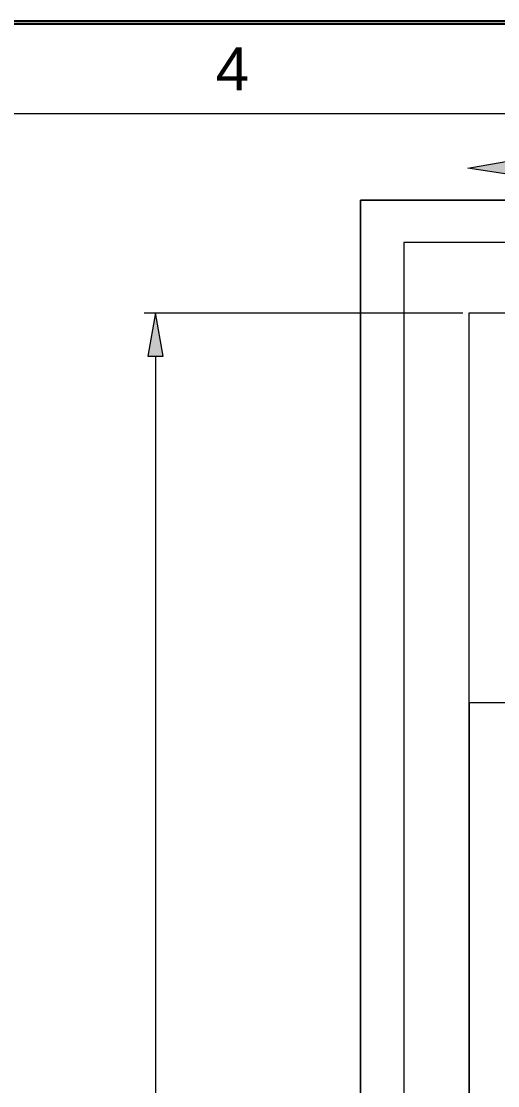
# Model space of a CAD drawing. Header units: millimetres. Extents: x 1004 to 59588, y 686 to 38112.
# Drawn here: x 17087.2 to 17306.2, y 12827.4 to 13317.1 of the extents above; entities that cross this region are included whole.
import ezdxf

# ---------------------------------------------------------------- set-up
doc = ezdxf.new("R2010")
doc.units = ezdxf.units.MM
doc.layers.add('PDF4_Geometry', color=7, linetype='Continuous')
doc.layers.add('PDF4_Text', color=7, linetype='Continuous')
doc.styles.add('PDF Arial', font='arial.ttf')

msp = doc.modelspace()

# ---------------------------------------------------------------- hatches: boundary and pattern name
at = {"layer": 'PDF4_Geometry', "transparency": 33554559}
for points in [[(17312.46, 13252.95), (17312.46, 13246.48), (17292.46, 13249.42), (17292.46, 13249.42)], [(17145.4, 13162.95), (17152.46, 13162.95), (17148.93, 13182.95), (17148.93, 13182.95)]]:
    msp.add_hatch(color=256, dxfattribs=at).paths.add_polyline_path(points)

# ---------------------------------------------------------------- linework, layer by layer
at = {"layer": 'PDF4_Geometry', "lineweight": 25}
for points in [[(19437.16, 13317.07), (15354.22, 13317.07), (15354.22, 10510.6), (19437.16, 10510.6)], [(19437.16, 13315.89), (15354.22, 13315.89)]]:
    msp.add_lwpolyline(points, close=True, dxfattribs=at)
at = {"layer": 'PDF4_Geometry', "lineweight": 13}
msp.add_lwpolyline([(15354.22, 13274.71), (19437.16, 13274.71)], dxfattribs=at)
at = {"layer": 'PDF4_Geometry', "lineweight": 0}
for points in [[(17312.46, 13252.95), (17312.46, 13246.48), (17292.46, 13249.42)], [(17263.05, 11359.42), (18067.16, 11359.42), (18067.16, 13215.3), (17263.05, 13215.3)], [(17145.4, 13162.95), (17152.46, 13162.95), (17148.93, 13182.95)], [(18031.28, 13182.95), (18031.28, 11387.07), (17293.05, 11387.07), (17293.05, 13182.95)], [(17293.05, 12316.48), (17712.46, 12316.48), (17712.46, 13003.54), (17293.05, 13003.54)]]:
    msp.add_lwpolyline(points, close=True, dxfattribs=at)
msp.add_lwpolyline([(17243.05, 11239.42), (18087.16, 11239.42), (18087.16, 11339.42), (18087.16, 13234.71), (17243.05, 13234.71), (17243.05, 11339.42), (17243.05, 13234.71), (18087.16, 13234.71), (18087.16, 11339.42), (17243.05, 11339.42), (18087.16, 11339.42), (17243.05, 11339.42), (17243.05, 11239.42), (17243.05, 11339.42)], dxfattribs=at)
at = {"layer": 'PDF4_Geometry', "lineweight": 18}
for points in [[(17143.63, 13182.95), (17290.11, 13182.95)], [(17148.93, 13162.95), (17148.93, 11407.07)]]:
    msp.add_lwpolyline(points, dxfattribs=at)

# ---------------------------------------------------------------- texts
at = {"layer": 'PDF4_Text', "insert": (17176.58, 13285.3), "char_height": 19.79, "attachment_point": 7, "style": 'PDF Arial'}
msp.add_mtext('4', dxfattribs=at)

doc.saveas('drawing.dxf')
